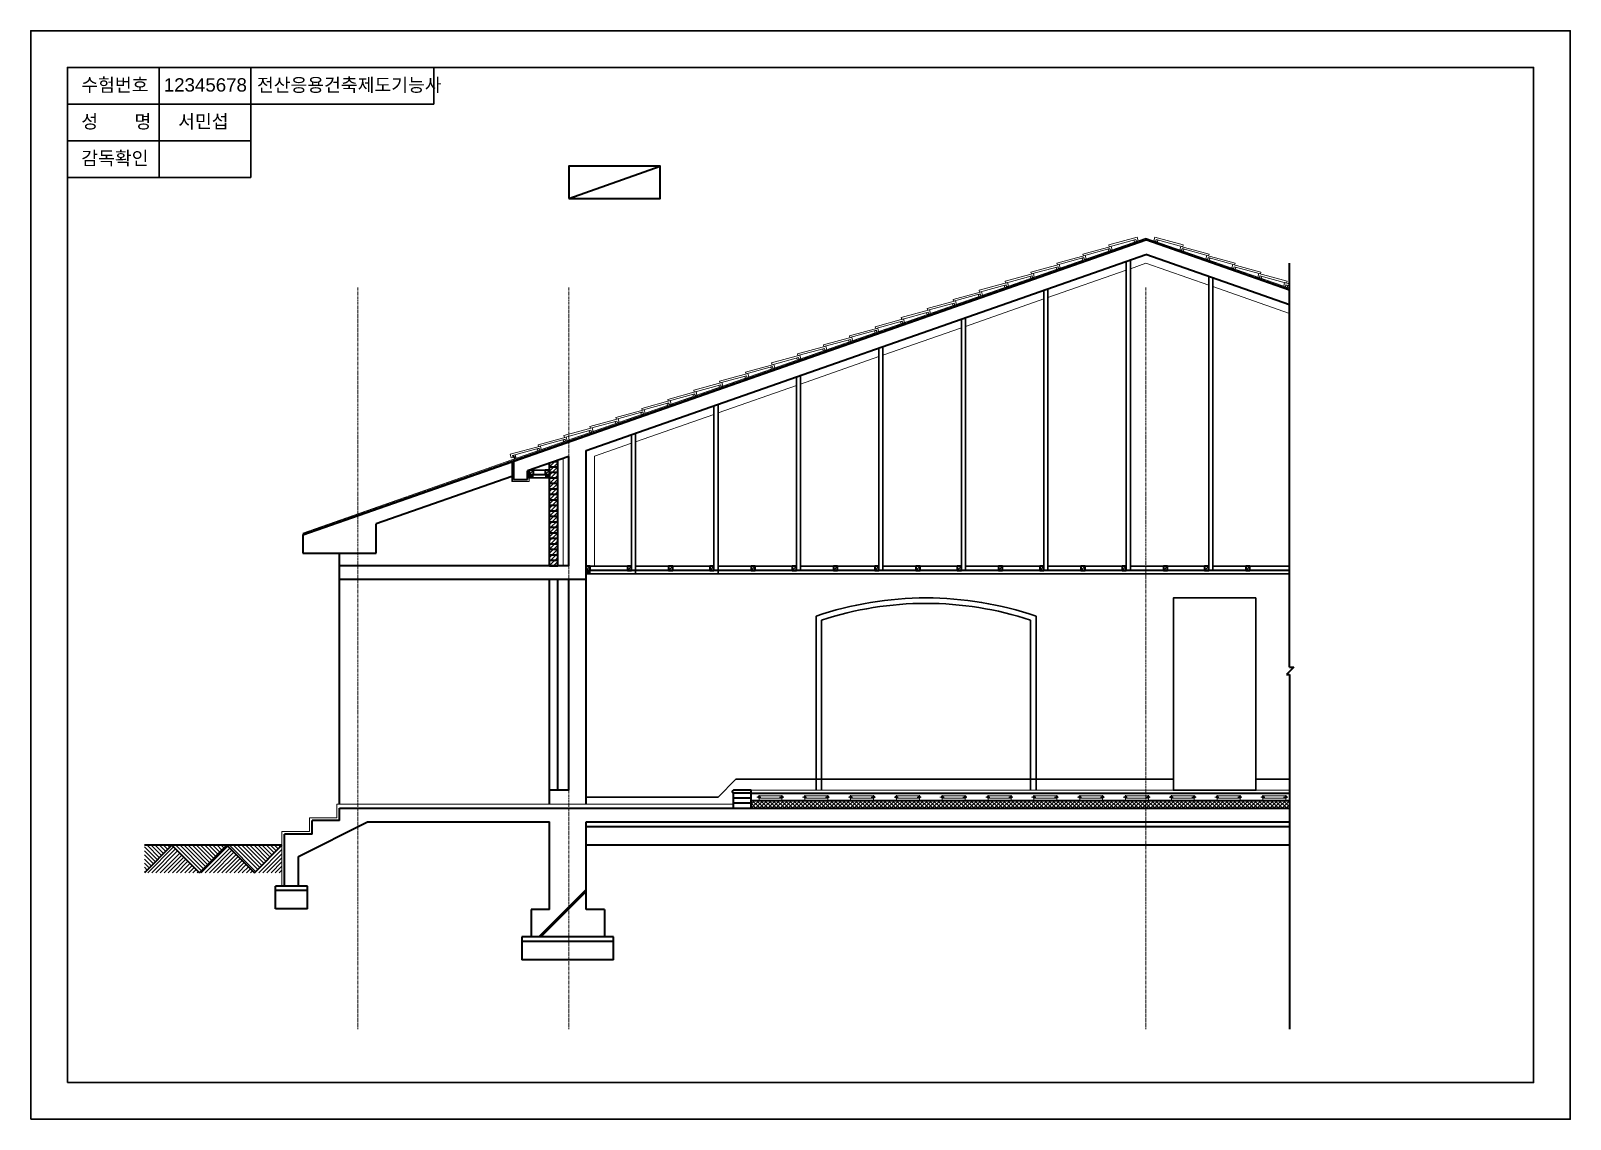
# Model space of a CAD drawing. Header units: millimetres. Extents: x -2557652 to -2540852, y 349279 to 361159.
import ezdxf

# ---------------------------------------------------------------- set-up
doc = ezdxf.new("R2010")
doc.units = ezdxf.units.MM
doc.linetypes.add('CENTER', pattern=[50.8, 31.75, -6.35, 6.35, -6.35])
doc.linetypes.add('HIDDEN', pattern=[9.525, 6.35, -3.175])
doc.layers.get('0').update_dxf_attribs({"lineweight": 30})
for name, color, linetype, lineweight in [('단면선', 2, 'Continuous', 40), ('마감선', 3, 'Continuous', 20), ('입면선', 4, 'Continuous', 30), ('중심선', 1, 'CENTER', 20), ('해칭선', 5, 'Continuous', 9)]:
    doc.layers.add(name, color=color, linetype=linetype, lineweight=lineweight)
doc.styles.get("Standard").update_dxf_attribs({"font": 'arial.ttf'})
doc.linetypes.add('BATTING', pattern='A,0.00254,-2.54,[134,ltypeshp.shx,S=2.54,R=0,X=-2.54,Y=0],-5.08,[134,ltypeshp.shx,S=2.54,R=180,X=2.54,Y=0],-2.54', length=10.16254)

msp = doc.modelspace()

# ---------------------------------------------------------------- hatches: boundary and pattern name
at = {"layer": '단면선'}
h = msp.add_hatch(dxfattribs=at)
h.set_pattern_fill('_USER', color=256, scale=60, pattern_type=0)
h.set_pattern_definition([(0, (-2551991.7, 355319.33), (0, 60), [])])
h.paths.add_polyline_path([(-2551902, 356470), (-2551992, 356439), (-2551992, 355319), (-2551902, 355319)])
at = {"layer": '해칭선'}
h = msp.add_hatch(dxfattribs=at)
h.set_pattern_fill('ANSI31', color=256, scale=10)
h.paths.add_polyline_path([(-2551902, 356470), (-2551992, 356439), (-2551992, 355319), (-2551902, 355319)])
at = {"layer": '해칭선', "linetype": 'HIDDEN'}
h = msp.add_hatch(dxfattribs=at)
h.set_pattern_fill('ANSI37', color=256, scale=10)
h.paths.add_polyline_path([(-2543916, 352759), (-2545482, 352759), (-2545482, 352674), (-2543916, 352674)])
h.paths.add_polyline_path([(-2549792, 352759), (-2549792, 352674), (-2545482, 352674), (-2545482, 352759)])
at = {"layer": '해칭선'}
h = msp.add_hatch(dxfattribs=at)
h.set_pattern_fill('ANSI31', color=256, scale=10)
h.paths.add_polyline_path([(-2556112, 352269), (-2556412, 351969), (-2555812, 351969)])
h.paths.add_polyline_path([(-2555512, 352269), (-2555812, 351969), (-2555212, 351969)])
h.paths.add_polyline_path([(-2554912, 352269), (-2555212, 351969), (-2554912, 351969)])
h = msp.add_hatch(dxfattribs=at)
h.set_pattern_fill('ANSI31', color=256, scale=10, angle=90)
h.paths.add_polyline_path([(-2556112, 352269), (-2556412, 352269), (-2556412, 351969)])
h.paths.add_polyline_path([(-2555512, 352269), (-2556112, 352269), (-2555812, 351969)])
h.paths.add_polyline_path([(-2554912, 352269), (-2555512, 352269), (-2555212, 351969)])

# ---------------------------------------------------------------- linework, layer by layer
for p, q in [((-2556252, 360759), (-2556252, 359559)), ((-2555252, 360759), (-2555252, 359559)), ((-2553252, 360359), (-2553252, 360759)), ((-2557252, 360359), (-2553252, 360359)), ((-2557252, 359959), (-2555252, 359959)), ((-2557252, 359559), (-2555252, 359559))]:
    msp.add_line(p, q)
for points in [[(-2557652, 349279), (-2540852, 349279), (-2540852, 361159), (-2557652, 361159)], [(-2557252, 349679), (-2541252, 349679), (-2541252, 360759), (-2557252, 360759)]]:
    msp.add_lwpolyline(points, close=True)
at = {"layer": '단면선'}
for p, q in [((-2551782, 359330), (-2550782, 359680)), ((-2552382, 356461), (-2545482, 358876)), ((-2543916, 358328), (-2545482, 358876)), ((-2551592, 356579), (-2545482, 358717)), ((-2543916, 358169), (-2545482, 358717)), ((-2543916, 354211), (-2543916, 358622)), ((-2551782, 356512), (-2552232, 356355)), ((-2551782, 355319), (-2551782, 356512)), ((-2551592, 352719), (-2551592, 356579)), ((-2554682, 355656), (-2552402, 356454)), ((-2552382, 356261), (-2552382, 356461)), ((-2552232, 356261), (-2552232, 356355)), ((-2551992, 355319), (-2551992, 356439)), ((-2551902, 355319), (-2551902, 356470)), ((-2552402, 356295), (-2553882, 355777)), ((-2552382, 356261), (-2552232, 356261)), ((-2552167, 356317), (-2552037, 356317)), ((-2554682, 355656), (-2554682, 355456)), ((-2553882, 355456), (-2553882, 355777)), ((-2554682, 355456), (-2553882, 355456)), ((-2554282, 352719), (-2554282, 355456)), ((-2551782, 355319), (-2554282, 355319)), ((-2551592, 355169), (-2554282, 355169)), ((-2551992, 352719), (-2551992, 355169)), ((-2551902, 352869), (-2551902, 355169)), ((-2551782, 352869), (-2551782, 355169)), ((-2543916, 355269), (-2551592, 355269)), ((-2543868, 354211), (-2543948, 354132)), ((-2543916, 354211), (-2543868, 354211)), ((-2543948, 354132), (-2543916, 354132)), ((-2543916, 354132), (-2543916, 350262)), ((-2551782, 352869), (-2551992, 352869)), ((-2549792, 352869), (-2549982, 352869)), ((-2549792, 352839), (-2549982, 352839)), ((-2549982, 352674), (-2549982, 352839)), ((-2549792, 352674), (-2549792, 352869)), ((-2549792, 352839), (-2543916, 352839)), ((-2554282, 352674), (-2543916, 352674)), ((-2554282, 352674), (-2554282, 352674)), ((-2554282, 352539), (-2554282, 352674)), ((-2549792, 352784), (-2549982, 352784)), ((-2549792, 352729), (-2549982, 352729)), ((-2549792, 352759), (-2543916, 352759)), ((-2554732, 352147), (-2553976, 352524)), ((-2554282, 352539), (-2554582, 352539)), ((-2554582, 352389), (-2554582, 352539)), ((-2553976, 352524), (-2551992, 352524)), ((-2551992, 351569), (-2551992, 352524)), ((-2551592, 351569), (-2551592, 352524)), ((-2551592, 352524), (-2543916, 352524)), ((-2551592, 352474), (-2543916, 352474)), ((-2554582, 352389), (-2554882, 352389)), ((-2554882, 351824), (-2554882, 352389)), ((-2554912, 352269), (-2556412, 352269)), ((-2556112, 352269), (-2556412, 351969)), ((-2556112, 352269), (-2555812, 351969)), ((-2555512, 352269), (-2555812, 351969)), ((-2555512, 352269), (-2555212, 351969)), ((-2554912, 352269), (-2555212, 351969)), ((-2554732, 351824), (-2554732, 352147)), ((-2551592, 352274), (-2543916, 352274)), ((-2554982, 351574), (-2554982, 351824)), ((-2554632, 351824), (-2554982, 351824)), ((-2554632, 351574), (-2554632, 351824)), ((-2554632, 351774), (-2554982, 351774)), ((-2554632, 351574), (-2554982, 351574)), ((-2552192, 351569), (-2552192, 351269)), ((-2551992, 351569), (-2552192, 351569)), ((-2551392, 351569), (-2551592, 351569)), ((-2551392, 351569), (-2551392, 351269)), ((-2551292, 351269), (-2552292, 351269)), ((-2552292, 351269), (-2552292, 351019)), ((-2551292, 351219), (-2552292, 351219)), ((-2551292, 351019), (-2551292, 351269)), ((-2551292, 351019), (-2552292, 351019))]:
    msp.add_line(p, q, dxfattribs=at)
for points in [[(-2551782, 359330), (-2550782, 359330), (-2550782, 359680), (-2551782, 359680)], [(-2552212, 356317), (-2552167, 356317), (-2552167, 356362), (-2552212, 356362)], [(-2552037, 356317), (-2551992, 356317), (-2551992, 356362), (-2552037, 356362)], [(-2552212, 356317), (-2552176, 356317), (-2552176, 356281), (-2552212, 356281)], [(-2552028, 356317), (-2551992, 356317), (-2551992, 356281), (-2552028, 356281)], [(-2551592, 355269), (-2551547, 355269), (-2551547, 355314), (-2551592, 355314)], [(-2551592, 355269), (-2551556, 355269), (-2551556, 355233), (-2551592, 355233)], [(-2551142, 355269), (-2551097, 355269), (-2551097, 355314), (-2551142, 355314)], [(-2550692, 355269), (-2550647, 355269), (-2550647, 355314), (-2550692, 355314)], [(-2550242, 355269), (-2550197, 355269), (-2550197, 355314), (-2550242, 355314)], [(-2549792, 355269), (-2549747, 355269), (-2549747, 355314), (-2549792, 355314)], [(-2549342, 355269), (-2549297, 355269), (-2549297, 355314), (-2549342, 355314)], [(-2548892, 355269), (-2548847, 355269), (-2548847, 355314), (-2548892, 355314)], [(-2548442, 355269), (-2548397, 355269), (-2548397, 355314), (-2548442, 355314)], [(-2547992, 355269), (-2547947, 355269), (-2547947, 355314), (-2547992, 355314)], [(-2547542, 355269), (-2547497, 355269), (-2547497, 355314), (-2547542, 355314)], [(-2547092, 355269), (-2547047, 355269), (-2547047, 355314), (-2547092, 355314)], [(-2546642, 355269), (-2546597, 355269), (-2546597, 355314), (-2546642, 355314)], [(-2546192, 355269), (-2546147, 355269), (-2546147, 355314), (-2546192, 355314)], [(-2545742, 355269), (-2545697, 355269), (-2545697, 355314), (-2545742, 355314)], [(-2545292, 355269), (-2545247, 355269), (-2545247, 355314), (-2545292, 355314)], [(-2544842, 355269), (-2544797, 355269), (-2544797, 355314), (-2544842, 355314)], [(-2544392, 355269), (-2544347, 355269), (-2544347, 355314), (-2544392, 355314)]]:
    msp.add_lwpolyline(points, close=True, dxfattribs=at)
msp.add_arc((-2549982, 352854), 15, 90, 270, dxfattribs=at)
at = {"layer": '마감선'}
for p, q in [((-2552402, 356475), (-2545482, 358897)), ((-2543916, 358349), (-2545482, 358897)), ((-2552419, 356536), (-2552091, 356626)), ((-2552409, 356498), (-2552419, 356536)), ((-2552389, 356503), (-2552409, 356498)), ((-2552105, 356602), (-2552395, 356522)), ((-2552389, 356503), (-2552395, 356522)), ((-2552387, 356525), (-2552373, 356485)), ((-2552355, 356492), (-2552368, 356530)), ((-2552100, 356582), (-2552105, 356602)), ((-2552081, 356588), (-2552100, 356582)), ((-2552091, 356626), (-2552081, 356588)), ((-2554682, 355677), (-2552402, 356475)), ((-2552373, 356485), (-2552355, 356492)), ((-2549792, 352869), (-2543916, 352869)), ((-2549982, 352719), (-2554312, 352719)), ((-2554312, 352569), (-2554312, 352719)), ((-2554312, 352569), (-2554612, 352569)), ((-2554612, 352419), (-2554612, 352569)), ((-2554612, 352419), (-2554912, 352419)), ((-2554912, 351824), (-2554912, 352419))]:
    msp.add_line(p, q, dxfattribs=at)
for points in [[(-2545887, 358821), (-2545579, 358906), (-2545568, 358867), (-2545587, 358862), (-2545593, 358881), (-2545882, 358802)], [(-2545594, 358879), (-2545613, 358873), (-2545606, 358854), (-2545587, 358860)], [(-2545076, 358821), (-2545385, 358906), (-2545395, 358867), (-2545376, 358862), (-2545371, 358881), (-2545081, 358802)], [(-2545370, 358879), (-2545351, 358873), (-2545357, 358854), (-2545376, 358860)], [(-2546454, 358623), (-2546145, 358707), (-2546134, 358669), (-2546154, 358663), (-2546159, 358683), (-2546448, 358604)], [(-2546160, 358681), (-2546179, 358674), (-2546172, 358656), (-2546153, 358662)], [(-2546171, 358722), (-2545862, 358806), (-2545851, 358768), (-2545871, 358763), (-2545876, 358782), (-2546165, 358703)], [(-2545877, 358780), (-2545896, 358774), (-2545889, 358755), (-2545870, 358761)], [(-2544793, 358722), (-2545102, 358806), (-2545112, 358768), (-2545093, 358763), (-2545088, 358782), (-2544798, 358703)], [(-2545087, 358780), (-2545068, 358774), (-2545074, 358755), (-2545093, 358761)], [(-2544510, 358623), (-2544818, 358707), (-2544829, 358669), (-2544810, 358663), (-2544804, 358683), (-2544515, 358604)], [(-2544803, 358681), (-2544785, 358674), (-2544791, 358656), (-2544810, 358662)], [(-2546737, 358524), (-2546428, 358608), (-2546418, 358570), (-2546437, 358564), (-2546442, 358584), (-2546732, 358505)], [(-2546443, 358582), (-2546462, 358575), (-2546455, 358556), (-2546437, 358563)], [(-2544227, 358524), (-2544535, 358608), (-2544546, 358570), (-2544526, 358564), (-2544521, 358584), (-2544232, 358505)], [(-2544520, 358582), (-2544501, 358575), (-2544508, 358556), (-2544527, 358563)], [(-2547303, 358326), (-2546994, 358410), (-2546984, 358371), (-2547003, 358366), (-2547009, 358385), (-2547298, 358306)], [(-2547009, 358384), (-2547028, 358377), (-2547022, 358358), (-2547003, 358365)], [(-2547020, 358425), (-2546711, 358509), (-2546701, 358471), (-2546720, 358465), (-2546725, 358485), (-2547015, 358405)], [(-2546726, 358483), (-2546745, 358476), (-2546739, 358457), (-2546720, 358464)], [(-2543943, 358425), (-2544252, 358509), (-2544263, 358471), (-2544243, 358465), (-2544238, 358485), (-2543949, 358405)], [(-2544237, 358483), (-2544218, 358476), (-2544225, 358457), (-2544244, 358464)], [(-2543954, 358384), (-2543935, 358377), (-2543942, 358358), (-2543961, 358365)], [(-2547869, 358127), (-2547561, 358212), (-2547550, 358173), (-2547570, 358168), (-2547575, 358187), (-2547864, 358108)], [(-2547576, 358185), (-2547595, 358179), (-2547588, 358160), (-2547569, 358167)], [(-2547586, 358227), (-2547278, 358311), (-2547267, 358272), (-2547286, 358267), (-2547292, 358286), (-2547581, 358207)], [(-2547293, 358285), (-2547311, 358278), (-2547305, 358259), (-2547286, 358266)], [(-2548436, 357929), (-2548127, 358014), (-2548117, 357975), (-2548136, 357970), (-2548141, 357989), (-2548431, 357910)], [(-2548153, 358028), (-2547844, 358113), (-2547833, 358074), (-2547853, 358069), (-2547858, 358088), (-2548147, 358009)], [(-2547859, 358086), (-2547878, 358080), (-2547871, 358061), (-2547852, 358068)], [(-2548719, 357830), (-2548410, 357914), (-2548400, 357876), (-2548419, 357871), (-2548424, 357890), (-2548714, 357811)], [(-2548425, 357888), (-2548444, 357882), (-2548437, 357863), (-2548419, 357869)], [(-2548142, 357987), (-2548161, 357981), (-2548154, 357962), (-2548135, 357968)], [(-2549285, 357632), (-2548977, 357716), (-2548966, 357678), (-2548985, 357672), (-2548991, 357692), (-2549280, 357613)], [(-2548992, 357690), (-2549010, 357683), (-2549004, 357664), (-2548985, 357671)], [(-2549002, 357731), (-2548693, 357815), (-2548683, 357777), (-2548702, 357772), (-2548707, 357791), (-2548997, 357712)], [(-2548708, 357789), (-2548727, 357782), (-2548721, 357764), (-2548702, 357770)], [(-2549852, 357434), (-2549543, 357518), (-2549532, 357479), (-2549552, 357474), (-2549557, 357494), (-2549846, 357414)], [(-2549568, 357533), (-2549260, 357617), (-2549249, 357579), (-2549269, 357573), (-2549274, 357593), (-2549563, 357513)], [(-2549275, 357591), (-2549294, 357584), (-2549287, 357565), (-2549268, 357572)], [(-2550135, 357335), (-2549826, 357419), (-2549816, 357380), (-2549835, 357375), (-2549840, 357394), (-2550129, 357315)], [(-2549841, 357393), (-2549860, 357386), (-2549853, 357367), (-2549834, 357374)], [(-2549558, 357492), (-2549577, 357485), (-2549570, 357466), (-2549551, 357473)], [(-2550701, 357136), (-2550392, 357221), (-2550382, 357182), (-2550401, 357177), (-2550406, 357196), (-2550696, 357117)], [(-2550407, 357194), (-2550426, 357188), (-2550420, 357169), (-2550401, 357176)], [(-2550418, 357235), (-2550109, 357320), (-2550099, 357281), (-2550118, 357276), (-2550123, 357295), (-2550413, 357216)], [(-2550124, 357294), (-2550143, 357287), (-2550136, 357268), (-2550118, 357275)], [(-2551267, 356938), (-2550959, 357023), (-2550948, 356984), (-2550967, 356979), (-2550973, 356998), (-2551262, 356919)], [(-2550984, 357037), (-2550676, 357122), (-2550665, 357083), (-2550684, 357078), (-2550690, 357097), (-2550979, 357018)], [(-2550690, 357095), (-2550709, 357089), (-2550703, 357070), (-2550684, 357076)], [(-2551551, 356839), (-2551242, 356923), (-2551231, 356885), (-2551251, 356880), (-2551256, 356899), (-2551545, 356820)], [(-2551257, 356897), (-2551276, 356891), (-2551269, 356872), (-2551250, 356878)], [(-2550974, 356996), (-2550993, 356990), (-2550986, 356971), (-2550967, 356977)], [(-2552117, 356641), (-2551808, 356725), (-2551798, 356687), (-2551817, 356681), (-2551822, 356701), (-2552112, 356622)], [(-2551823, 356699), (-2551842, 356692), (-2551835, 356673), (-2551817, 356680)], [(-2551834, 356740), (-2551525, 356824), (-2551514, 356786), (-2551534, 356780), (-2551539, 356800), (-2551828, 356721)], [(-2551540, 356798), (-2551559, 356791), (-2551552, 356773), (-2551533, 356779)], [(-2552106, 356600), (-2552125, 356593), (-2552119, 356574), (-2552100, 356581)]]:
    msp.add_lwpolyline(points, close=True, dxfattribs=at)
for points in [[(-2543916, 358396), (-2543969, 358410), (-2543979, 358371), (-2543960, 358366), (-2543955, 358385), (-2543916, 358375)], [(-2552402, 356475), (-2552402, 356241), (-2552212, 356241), (-2552212, 356362)]]:
    msp.add_lwpolyline(points, dxfattribs=at)
for centre in [(-2549705, 352795), (-2549455, 352795), (-2549205, 352795), (-2548955, 352795), (-2548705, 352795), (-2548455, 352795), (-2548205, 352795), (-2547955, 352795), (-2547705, 352795), (-2547455, 352795), (-2547205, 352795), (-2546955, 352795), (-2546705, 352795), (-2546455, 352795), (-2546205, 352795), (-2545955, 352795), (-2545705, 352795), (-2545455, 352795), (-2545205, 352795), (-2544955, 352795), (-2544705, 352795), (-2544455, 352795), (-2544205, 352795), (-2543955, 352795)]:
    msp.add_circle(centre, 12.5, dxfattribs=at)
at = {"layer": '입면선'}
for p, q in [((-2545697, 355314), (-2545697, 358642)), ((-2545652, 355269), (-2545652, 358658)), ((-2544797, 355314), (-2544797, 358477)), ((-2544752, 355269), (-2544752, 358462)), ((-2546597, 355314), (-2546597, 358327)), ((-2546552, 355269), (-2546552, 358343)), ((-2547497, 355314), (-2547497, 358012)), ((-2547452, 355269), (-2547452, 358028)), ((-2548397, 355314), (-2548397, 357697)), ((-2548352, 355269), (-2548352, 357713)), ((-2549297, 355314), (-2549297, 357382)), ((-2549252, 355269), (-2549252, 357398)), ((-2550197, 355269), (-2550197, 357067)), ((-2550152, 355233), (-2550152, 357083)), ((-2551097, 355269), (-2551097, 356752)), ((-2551052, 355233), (-2551052, 356768)), ((-2552167, 356362), (-2552037, 356362)), ((-2552176, 356281), (-2552028, 356281)), ((-2551556, 355233), (-2543916, 355233)), ((-2551547, 355314), (-2551097, 355314)), ((-2551052, 355314), (-2550197, 355314)), ((-2550152, 355314), (-2549297, 355314)), ((-2549252, 355314), (-2548397, 355314)), ((-2548352, 355314), (-2547497, 355314)), ((-2547452, 355314), (-2546597, 355314)), ((-2546552, 355314), (-2545697, 355314)), ((-2545652, 355314), (-2544797, 355314)), ((-2544752, 355314), (-2543916, 355314)), ((-2549082, 352869), (-2549082, 354769)), ((-2549022, 352869), (-2549022, 354726)), ((-2546742, 352869), (-2546742, 354726)), ((-2546682, 352869), (-2546682, 354769)), ((-2549959, 352989), (-2550149, 352794)), ((-2549959, 352989), (-2545182, 352989)), ((-2544282, 352989), (-2543916, 352989)), ((-2551592, 352794), (-2550149, 352794))]:
    msp.add_line(p, q, dxfattribs=at)
msp.add_lwpolyline([(-2544282, 354969), (-2545182, 354969), (-2545182, 352869), (-2544282, 352869)], close=True, dxfattribs=at)
for radius, start, end in [(3700, 71.0754, 108.9246), (3640, 71.7486, 108.2514)]:
    msp.add_arc((-2547882, 351269), radius, start, end, dxfattribs=at)
at = {"layer": '중심선'}
for p, q in [((-2554082, 358358), (-2554082, 350262)), ((-2551782, 358358), (-2551782, 350262)), ((-2545482, 358358), (-2545482, 350262)), ((-2549705, 352770), (-2549705, 352820)), ((-2549455, 352770), (-2549455, 352820)), ((-2549205, 352770), (-2549205, 352820)), ((-2548955, 352770), (-2548955, 352820)), ((-2548705, 352770), (-2548705, 352820)), ((-2548455, 352770), (-2548455, 352820)), ((-2548205, 352770), (-2548205, 352820)), ((-2547955, 352770), (-2547955, 352820)), ((-2547705, 352770), (-2547705, 352820)), ((-2547455, 352770), (-2547455, 352820)), ((-2547205, 352770), (-2547205, 352820)), ((-2546955, 352770), (-2546955, 352820)), ((-2546705, 352770), (-2546705, 352820)), ((-2546455, 352770), (-2546455, 352820)), ((-2546205, 352770), (-2546205, 352820)), ((-2545955, 352770), (-2545955, 352820)), ((-2545705, 352770), (-2545705, 352820)), ((-2545455, 352770), (-2545455, 352820)), ((-2545205, 352770), (-2545205, 352820)), ((-2544955, 352770), (-2544955, 352820)), ((-2544705, 352770), (-2544705, 352820)), ((-2544455, 352770), (-2544455, 352820)), ((-2544205, 352770), (-2544205, 352820)), ((-2543955, 352770), (-2543955, 352820)), ((-2549730, 352795), (-2549680, 352795)), ((-2549480, 352795), (-2549430, 352795)), ((-2549230, 352795), (-2549180, 352795)), ((-2548980, 352795), (-2548930, 352795)), ((-2548730, 352795), (-2548680, 352795)), ((-2548480, 352795), (-2548430, 352795)), ((-2548230, 352795), (-2548180, 352795)), ((-2547980, 352795), (-2547930, 352795)), ((-2547730, 352795), (-2547680, 352795)), ((-2547480, 352795), (-2547430, 352795)), ((-2547230, 352795), (-2547180, 352795)), ((-2546980, 352795), (-2546930, 352795)), ((-2546730, 352795), (-2546680, 352795)), ((-2546480, 352795), (-2546430, 352795)), ((-2546230, 352795), (-2546180, 352795)), ((-2545980, 352795), (-2545930, 352795)), ((-2545730, 352795), (-2545680, 352795)), ((-2545480, 352795), (-2545430, 352795)), ((-2545230, 352795), (-2545180, 352795)), ((-2544980, 352795), (-2544930, 352795)), ((-2544730, 352795), (-2544680, 352795)), ((-2544480, 352795), (-2544430, 352795)), ((-2544230, 352795), (-2544180, 352795)), ((-2543980, 352795), (-2543930, 352795))]:
    msp.add_line(p, q, dxfattribs=at)
at = {"layer": '해칭선', "linetype": 'HIDDEN'}
for p, q in [((-2552392, 356468), (-2545482, 358887)), ((-2543916, 358339), (-2545482, 358887)), ((-2554682, 355667), (-2552405, 356463)), ((-2552392, 356241), (-2552392, 356468)), ((-2549705, 352807), (-2549455, 352807)), ((-2549205, 352807), (-2548955, 352807)), ((-2548705, 352807), (-2548455, 352807)), ((-2548205, 352807), (-2547955, 352807)), ((-2547705, 352807), (-2547455, 352807)), ((-2547205, 352807), (-2546955, 352807)), ((-2546705, 352807), (-2546455, 352807)), ((-2546205, 352807), (-2545955, 352807)), ((-2545705, 352807), (-2545455, 352807)), ((-2545205, 352807), (-2544955, 352807)), ((-2544705, 352807), (-2544455, 352807)), ((-2544205, 352807), (-2543955, 352807)), ((-2549705, 352782), (-2549455, 352782)), ((-2549205, 352782), (-2548955, 352782)), ((-2548705, 352782), (-2548455, 352782)), ((-2548205, 352782), (-2547955, 352782)), ((-2547705, 352782), (-2547455, 352782)), ((-2547205, 352782), (-2546955, 352782)), ((-2546705, 352782), (-2546455, 352782)), ((-2546205, 352782), (-2545955, 352782)), ((-2545705, 352782), (-2545455, 352782)), ((-2545205, 352782), (-2544955, 352782)), ((-2544705, 352782), (-2544455, 352782)), ((-2544205, 352782), (-2543955, 352782))]:
    msp.add_line(p, q, dxfattribs=at)
at = {"layer": '해칭선', "linetype": 'BATTING', "ltscale": 8}
for p, q in [((-2546552, 358247), (-2545697, 358547)), ((-2545652, 358562), (-2545482, 358622)), ((-2544797, 358382), (-2545482, 358622)), ((-2543916, 358074), (-2544752, 358366)), ((-2547452, 357932), (-2546597, 358232)), ((-2548352, 357617), (-2547497, 357917)), ((-2549252, 357302), (-2548397, 357602)), ((-2550152, 356987), (-2549297, 357287)), ((-2551052, 356672), (-2550197, 356972)), ((-2551502, 356515), (-2551097, 356657)), ((-2551502, 355314), (-2551502, 356515))]:
    msp.add_line(p, q, dxfattribs=at)
at = {"layer": '해칭선'}
for p, q in [((-2552368, 356530), (-2552373, 356485)), ((-2552212, 356317), (-2552167, 356362)), ((-2552037, 356317), (-2551992, 356362)), ((-2552212, 356281), (-2552176, 356317)), ((-2552212, 356295), (-2552190, 356317)), ((-2552198, 356281), (-2552176, 356302)), ((-2552028, 356281), (-2551992, 356317)), ((-2552028, 356295), (-2552006, 356317)), ((-2552014, 356281), (-2551992, 356302)), ((-2551592, 355269), (-2551547, 355314)), ((-2551592, 355233), (-2551556, 355269)), ((-2551592, 355247), (-2551570, 355269)), ((-2551578, 355233), (-2551556, 355255)), ((-2551142, 355269), (-2551097, 355314)), ((-2550692, 355269), (-2550647, 355314)), ((-2550242, 355269), (-2550197, 355314)), ((-2549792, 355269), (-2549747, 355314)), ((-2549342, 355269), (-2549297, 355314)), ((-2548892, 355269), (-2548847, 355314)), ((-2548442, 355269), (-2548397, 355314)), ((-2547992, 355269), (-2547947, 355314)), ((-2547542, 355269), (-2547497, 355314)), ((-2547092, 355269), (-2547047, 355314)), ((-2546642, 355269), (-2546597, 355314)), ((-2546192, 355269), (-2546147, 355314)), ((-2545742, 355269), (-2545697, 355314)), ((-2545292, 355269), (-2545247, 355314)), ((-2544842, 355269), (-2544797, 355314)), ((-2544392, 355269), (-2544347, 355314)), ((-2552112, 351269), (-2551592, 351789)), ((-2552097, 351269), (-2551592, 351775)), ((-2552083, 351269), (-2551592, 351761))]:
    msp.add_line(p, q, dxfattribs=at)
at = {"layer": '해칭선', "linetype": 'BATTING', "ltscale": 5.7}
msp.add_line((-2551842, 355319), (-2551842, 356491), dxfattribs=at)

# ---------------------------------------------------------------- texts
for s, height, p in [('수험번호', 146, (-2557101, 360495)), ('12345678', 146, (-2556201, 360495)), ('전산응용건축제도기능사', 145.97, (-2555184, 360495)), ('성       명', 146, (-2557101, 360095)), ('서민섭', 146, (-2556044, 360097)), ('감독확인', 146, (-2557101, 359695))]:
    msp.add_text(s, height=height).set_placement(p)

doc.saveas('drawing.dxf')
